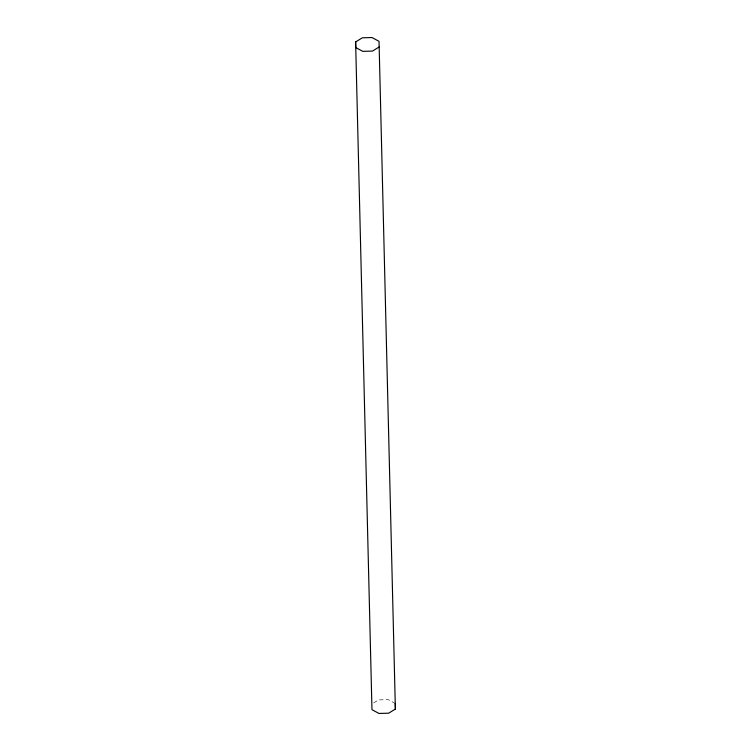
<?xml version="1.0" encoding="UTF-8"?>
<svg xmlns="http://www.w3.org/2000/svg" width="751" height="751" viewBox="0 0 751 751"><rect width="100%" height="100%" fill="white"/><g stroke="black" fill="none" stroke-linecap="round" stroke-linejoin="round"><path stroke-width="0.56" stroke-dasharray="3.75 2.82" d="M373.716 702.88L378.532 699.913L388.239 699.66L395.214 703.443"/><path stroke-width="1.13" d="M355.617 41.953L362.348 37.803L372.055 37.55L379.03 41.333L395.383 709.047L388.652 713.197L378.945 713.45L371.97 709.667L355.617 41.953L355.786 47.557L362.761 51.34L372.468 51.087L379.208 46.938M395.214 703.443L395.383 709.047"/></g></svg>
